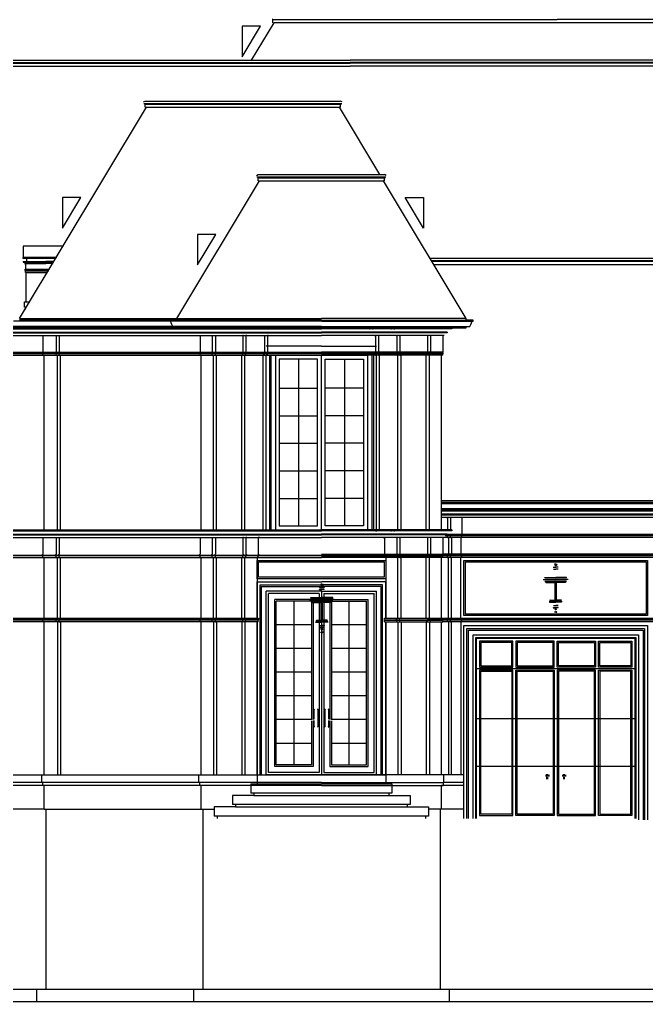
# Model space of a CAD drawing. Header units: metres. Extents: x -563 to 563, y 0 to 641.
# Drawn here: x -226 to 184, y 0 to 641 of the extents above; entities that cross this region are included whole.
import ezdxf

# ---------------------------------------------------------------- set-up
doc = ezdxf.new("R2010")
doc.units = ezdxf.units.M

msp = doc.modelspace()

# ---------------------------------------------------------------- linework, layer by layer
at = {"layer": 'EL-Door'}
for p, q in [((-46.62, 261.5), (-46.62, 154.5)), ((-10.62, 261.5), (-10.62, 154.5)), ((-35.14, 246), (-58.1, 246)), ((0.86, 246), (-22.1, 246)), ((-35.14, 230.5), (-58.1, 230.5)), ((0.86, 230.5), (-22.1, 230.5)), ((-35.14, 215), (-58.1, 215)), ((0.86, 215), (-22.1, 215)), ((-35.14, 199.5), (-58.1, 199.5)), ((0.86, 199.5), (-22.1, 199.5)), ((-35.14, 184), (-58.1, 184)), ((0.86, 184), (-22.1, 184)), ((-35.14, 168.5), (-58.1, 168.5)), ((0.86, 168.5), (-22.1, 168.5))]:
    msp.add_line(p, q, dxfattribs=at)
at = {"layer": 'EL-Door', "color": 8}
for p, q in [((176.65, 217.1), (72.15, 217.1)), ((176.65, 184.47), (72.15, 184.47)), ((176.65, 153.36), (72.15, 153.36)), ((117.91, 147.97), (117.91, 146.85)), ((118.69, 147.11), (118.69, 148.33)), ((119.19, 147.11), (119.19, 148.33)), ((119.93, 147.94), (119.93, 146.87)), ((128.87, 147.94), (128.87, 146.87)), ((129.62, 147.11), (129.62, 148.33)), ((130.12, 147.11), (130.12, 148.33)), ((130.89, 147.97), (130.89, 146.85)), ((118.69, 145.13), (118.69, 146.61)), ((119.19, 145.13), (119.19, 146.61)), ((129.62, 145.13), (129.62, 146.61)), ((130.12, 145.13), (130.12, 146.61))]:
    msp.add_line(p, q, dxfattribs=at)
at = {"layer": 'EL-Door', "color": 1}
for points in [[(-28.6, 268), (-28.6, 148), (-64.64, 148), (-64.64, 268)], [(-28.6, 268), (-64.64, 268)], [(-28.6, 148), (7.36, 148), (7.36, 268)], [(-28.6, 268), (7.36, 268)], [(70.4, 119.5), (70.4, 239.5), (178.4, 239.5), (178.4, 118.5)]]:
    msp.add_lwpolyline(points, dxfattribs=at)
at = {"layer": 'EL-Door'}
for points in [[(-30.1, 266.5), (-63.14, 266.5)], [(-30.1, 266.5), (-30.1, 149.5), (-63.14, 149.5), (-63.14, 266.5)], [(-27.1, 266.5), (-27.1, 149.5), (5.86, 149.5), (5.86, 266.5)], [(-27.1, 266.5), (5.86, 266.5)], [(-34.1, 183.32), (-34.1, 153.5), (-59.14, 153.5), (-59.14, 262.5)], [(-34.1, 262.5), (-59.14, 262.5)], [(-35.1, 261.5), (-58.14, 261.5)], [(-35.1, 183), (-35.1, 154.5), (-58.14, 154.5), (-58.14, 261.5)], [(-35.1, 261.5), (-35.1, 183.58)], [(-34.1, 262.5), (-34.1, 184.08)], [(-23.1, 183.32), (-23.1, 153.5), (1.86, 153.5), (1.86, 262.5)], [(-23.1, 262.5), (-23.1, 184.08)], [(-23.1, 262.5), (1.86, 262.5)], [(-22.1, 183), (-22.1, 154.5), (0.86, 154.5), (0.86, 261.5)], [(-22.1, 261.5), (-22.1, 183.58)], [(-22.1, 261.5), (0.86, 261.5)]]:
    msp.add_lwpolyline(points, dxfattribs=at)
at = {"layer": 'EL-Door', "color": 8, "transparency": 33554687}
for points in [[(72.15, 119.5), (72.15, 237.75), (176.65, 237.75), (176.65, 119.5)], [(72.65, 119.5), (72.65, 237.25), (176.15, 237.25), (176.15, 119.5)]]:
    msp.add_lwpolyline(points, dxfattribs=at)
for points in [[(74.65, 218.33), (96.4, 218.33), (96.4, 235.25), (74.65, 235.25)], [(75.4, 219.08), (95.65, 219.08), (95.65, 234.5), (75.4, 234.5)], [(98.4, 218.33), (123.4, 218.33), (123.4, 235.25), (98.4, 235.25)], [(99.15, 219.08), (122.65, 219.08), (122.65, 234.5), (99.15, 234.5)], [(150.4, 218.33), (125.4, 218.33), (125.4, 235.25), (150.4, 235.25)], [(149.65, 219.08), (126.15, 219.08), (126.15, 234.5), (149.65, 234.5)], [(174.15, 218.33), (152.4, 218.33), (152.4, 235.25), (174.15, 235.25)], [(173.4, 219.08), (153.15, 219.08), (153.15, 234.5), (173.4, 234.5)], [(74.65, 121.5), (96.4, 121.5), (96.4, 216.33), (74.65, 216.33)], [(95.65, 122.25), (75.4, 122.25), (75.4, 215.58), (95.65, 215.58)], [(123.4, 121.5), (98.4, 121.5), (98.4, 216.33), (123.4, 216.33)], [(122.65, 122.25), (99.15, 122.25), (99.15, 215.58), (122.65, 215.58)], [(125.4, 121.5), (150.4, 121.5), (150.4, 216.33), (125.4, 216.33)], [(126.15, 122.25), (149.65, 122.25), (149.65, 215.58), (126.15, 215.58)], [(174.15, 121.5), (152.4, 121.5), (152.4, 216.33), (174.15, 216.33)], [(153.15, 122.25), (173.4, 122.25), (173.4, 215.58), (153.15, 215.58)]]:
    msp.add_lwpolyline(points, close=True, dxfattribs=at)
at = {"layer": 'EL-Door', "color": 8, "ltscale": 0.5}
for points in [[(-33.6, 184.34), (-33.6, 190.5), (-33.1, 191)], [(-33.35, 184.43), (-33.35, 190.5), (-33.1, 190.75)], [(-31.1, 191), (-30.6, 190.5), (-30.6, 179.5), (-31.1, 179)], [(-31.1, 190.75), (-30.85, 190.5), (-30.85, 179.5), (-31.1, 179.25)], [(-26.1, 191), (-26.6, 190.5), (-26.6, 179.5), (-26.1, 179)], [(-26.1, 190.75), (-26.35, 190.5), (-26.35, 179.5), (-26.1, 179.25)], [(-23.6, 184.34), (-23.6, 190.5), (-24.1, 191)], [(-23.85, 184.43), (-23.85, 190.5), (-24.1, 190.75)], [(-33.1, 179), (-33.6, 179.5), (-33.6, 183.46)], [(-33.1, 179.25), (-33.35, 179.5), (-33.35, 183.5)], [(-24.1, 179.25), (-23.85, 179.5), (-23.85, 183.5)], [(-24.1, 179), (-23.6, 179.5), (-23.6, 183.46)]]:
    msp.add_lwpolyline(points, dxfattribs=at)
at = {"layer": 'EL-Roof', "color": 1}
for p, q in [((-60.31, 641.24), (-60.68, 641.24)), ((-60.31, 639.24), (-60.31, 641.24)), ((-60.31, 639.24), (-59.56, 639.24)), ((350.36, 639.24), (-59.56, 639.24)), ((-265.51, 610.75), (-9.93, 610.75)), ((-264.51, 614.75), (-9.93, 614.75)), ((315.4, 614.75), (-9.93, 614.75)), ((314.65, 610.75), (-9.93, 610.75)), ((389.91, 481.15), (44.81, 481.15))]:
    msp.add_line(p, q, dxfattribs=at)
at = {"layer": 'EL-Roof', "color": 8}
for p, q in [((-60.31, 641.24), (125.4, 641.24)), ((351.11, 641.24), (125.4, 641.24)), ((-265.51, 613.25), (-9.93, 613.25)), ((-265.51, 612.75), (-9.93, 612.75)), ((316.28, 613.25), (-9.93, 613.25)), ((315.4, 612.75), (-9.93, 612.75)), ((-144.48, 586.5), (-15.31, 586.5)), ((-143.63, 586), (-16.15, 586)), ((-70.69, 538.5), (13.49, 538.5)), ((-69.85, 538), (12.65, 538)), ((391.54, 483.65), (43.31, 483.65)), ((390.66, 483.15), (43.61, 483.15)), ((-127.6, 444.25), (-229.69, 444.25)), ((-28.6, 445), (-225.68, 445)), ((-28.3, 444.25), (-127.1, 444.25)), ((-28.6, 445), (65.9, 445)), ((-28.3, 444.25), (69.9, 444.25)), ((-123.1, 440.87), (-257.52, 440.87)), ((-125.6, 440.87), (-225.68, 440.87)), ((-28.6, 440.87), (-123.1, 440.87)), ((-28.6, 440.87), (65.9, 440.87)), ((49.9, 326), (500.4, 326)), ((49.9, 325.25), (504.4, 325.25)), ((49.9, 321.87), (500.4, 321.87))]:
    msp.add_line(p, q, dxfattribs=at)
at = {"layer": 'EL-Roof'}
for p, q in [((-144.73, 587.45), (-143.63, 588)), ((-143.63, 586), (-144.01, 586)), ((-143.63, 588), (-16.15, 588)), ((-143.63, 584), (-143.63, 586)), ((-143.63, 584), (-16.9, 584)), ((-143.63, 584), (-142.88, 584)), ((-16.15, 584), (-16.9, 584)), ((-15.05, 587.45), (-16.15, 588)), ((-16.15, 586), (-15.77, 586)), ((-16.15, 584), (-16.15, 586)), ((-70.95, 539.45), (-69.85, 540)), ((-69.85, 540), (12.65, 540)), ((13.75, 539.45), (12.65, 540)), ((-69.85, 538), (-70.23, 538)), ((-69.85, 536), (-69.85, 538)), ((-69.85, 536), (11.9, 536)), ((-69.85, 536), (-69.1, 536)), ((12.65, 536), (11.9, 536)), ((12.65, 538), (13.03, 538)), ((12.65, 536), (12.65, 538)), ((390.66, 485.15), (42.41, 485.15)), ((-225.68, 446), (-123.1, 446))]:
    msp.add_line(p, q, dxfattribs=at)
at = {"layer": 'EL-Roof', "color": 1}
for points in [[(-74.25, 614.75), (-59.56, 639.24)], [(-216.43, 440), (-257.52, 440)]]:
    msp.add_lwpolyline(points, dxfattribs=at)
at = {"layer": 'EL-Roof'}
for points in [[(-225.68, 446), (-142.88, 584)], [(9.5, 540), (-16.9, 584)], [(-123.1, 446), (-69.1, 536)], [(65.9, 446), (11.9, 536)], [(-123.1, 440), (-123.1, 440.87), (-125.6, 440.87), (-126.2, 442.2), (-127.1, 444.25), (-127.6, 444.25), (-127.6, 445), (-123.1, 445), (-123.1, 446)], [(-123.1, 446), (-28.6, 446)], [(65.9, 446), (-28.6, 446)], [(65.9, 440), (65.9, 440.87), (68.4, 440.87), (69, 442.2), (69.9, 444.25), (70.4, 444.25), (70.4, 445), (65.9, 445), (65.9, 446)], [(-123.1, 440), (-225.68, 440)], [(-28.6, 440), (-123.1, 440)], [(-28.6, 440), (65.9, 440)], [(500.4, 327), (49.9, 327)], [(49.9, 321), (500.4, 321)]]:
    msp.add_lwpolyline(points, dxfattribs=at)
at = {"layer": 'EL-Stair'}
for points in [[(-74.64, 142), (17.36, 142), (17.36, 136), (-74.64, 136)], [(-74.64, 142), (-74.64, 136)], [(15.36, 136), (15.36, 134.5), (29.36, 134.5), (29.36, 128.5), (-86.64, 128.5)], [(-72.64, 136), (-72.64, 134.5), (-86.64, 134.5), (-86.64, 128.5)], [(27.36, 128.5), (27.36, 127), (41.36, 127), (41.36, 121), (-98.64, 121)], [(-84.64, 128.5), (-84.64, 127), (-98.64, 127), (-98.64, 121)], [(-96.64, 121), (-96.64, 119.5)], [(39.36, 121), (39.36, 119.5)]]:
    msp.add_lwpolyline(points, dxfattribs=at)
at = {"layer": 'EL-Trim', "color": 8}
for p, q in [((-257.52, 439.25), (-112.85, 439.25)), ((-257.52, 437.13), (-110.72, 437.13)), ((-257.52, 436.63), (-110.66, 436.63)), ((-205.68, 440), (-205.68, 439.25)), ((-205.68, 439.25), (-205.18, 439.25)), ((-203.68, 440), (-203.68, 439.25)), ((-203.68, 439.25), (-203.18, 439.25)), ((-203.68, 437.13), (-203.68, 436.63)), ((-201.68, 437.13), (-201.68, 436.63)), ((-112.85, 439.25), (-28.6, 439.25)), ((-110.73, 437.13), (-28.6, 437.13)), ((-110.73, 436.63), (-28.6, 436.63)), ((55.65, 439.25), (-28.6, 439.25)), ((53.53, 437.13), (-28.6, 437.13)), ((53.53, 436.63), (-28.6, 436.63)), ((-257.52, 435), (-107.85, 435)), ((-201.81, 435), (-201.81, 424)), ((-199.81, 435), (-199.81, 424)), ((-107.85, 435), (-28.6, 435)), ((50.65, 435), (-28.6, 435)), ((-257.52, 424), (-107.85, 424)), ((-257.52, 423.25), (-108.27, 423.25)), ((-210.98, 423.73), (-210.43, 424)), ((-202.35, 423.73), (-201.81, 424)), ((-200.35, 423.73), (-199.81, 424)), ((-108.4, 423.73), (-107.85, 424)), ((-108.29, 423.25), (-28.6, 423.25)), ((-107.85, 424), (-28.6, 424)), ((50.65, 424), (-28.6, 424)), ((51.09, 423.25), (-28.6, 423.25)), ((51.2, 423.73), (50.65, 424)), ((-107.85, 423), (-257.52, 423)), ((-201.81, 422), (-201.81, 423)), ((-201.06, 308), (-201.06, 422)), ((-199.81, 422), (-199.81, 423)), ((-199.06, 308), (-199.06, 422)), ((-28.6, 423), (-108.04, 423)), ((-28.6, 423), (50.84, 423)), ((-205.68, 308), (-205.68, 307.25)), ((-203.68, 308), (-203.68, 307.25)), ((-203.68, 305.13), (-203.68, 304.63)), ((-202.31, 303), (-201.81, 303)), ((-201.81, 303), (-201.81, 292)), ((-201.68, 305.13), (-201.68, 304.63)), ((-200.31, 303), (-199.81, 303)), ((-199.81, 303), (-199.81, 292)), ((56.65, 307.25), (-28.6, 307.25)), ((53.52, 305.13), (-28.6, 305.13)), ((53.49, 304.63), (-28.6, 304.63)), ((-202.35, 291.73), (-201.81, 292)), ((-201.81, 290), (-201.81, 291)), ((-201.05, 250), (-201.05, 290)), ((-200.35, 291.73), (-199.81, 292)), ((-199.81, 290), (-199.81, 291)), ((-199.05, 250), (-199.05, 290)), ((-28.6, 292), (50.65, 292)), ((-28.6, 291.25), (51.09, 291.25)), ((-28.6, 291), (50.84, 291)), ((-108.27, 249.25), (-418.59, 249.25, 0.09)), ((-107.85, 249), (-418.18, 249)), ((-202.35, 249.73), (-201.81, 250)), ((-201.81, 249), (-202, 249)), ((-201.81, 248), (-201.81, 249)), ((-201.05, 248), (-201.05, 148)), ((-200.35, 249.73), (-199.81, 250)), ((-199.81, 249), (-200, 249)), ((-199.8, 248), (-199.8, 249)), ((-199.8, 248), (-199.05, 248)), ((-69.44, 249.25), (-108.27, 249.25)), ((-69.7, 249), (-107.85, 249)), ((12.16, 249.25), (51.07, 249.25)), ((12.42, 249), (50.65, 249)), ((-28.6, 143), (-418.93, 143)), ((-28.6, 143), (51.4, 143)), ((64.4, 143), (50.94, 143))]:
    msp.add_line(p, q, dxfattribs=at)
for points in [[(-199.06, 250), (-199.06, 250)], [(-199.06, 248), (-199.06, 148)]]:
    msp.add_lwpolyline(points, dxfattribs=at)
at = {"layer": 'EL-Window'}
for p, q in [((-43.61, 419.5), (-43.61, 310.5)), ((-13.61, 419.5), (-13.61, 310.5)), ((-56.1, 400.5), (-31.13, 400.5)), ((-1.1, 400.5), (-26.12, 400.5)), ((-56.1, 382.5), (-31.13, 382.5)), ((-1.1, 382.5), (-26.12, 382.5)), ((-56.1, 364.5), (-31.13, 364.5)), ((-1.1, 364.5), (-26.12, 364.5)), ((-56.1, 346.5), (-31.13, 346.5)), ((-1.1, 346.5), (-26.12, 346.5)), ((-56.1, 328.5), (-31.13, 328.5)), ((-1.1, 328.5), (-26.12, 328.5))]:
    msp.add_line(p, q, dxfattribs=at)
at = {"layer": 'EL-Window', "color": 1}
for points in [[(-58.6, 422), (-58.6, 308), (-28.63, 308)], [(-58.6, 422), (1.4, 422)], [(1.4, 422), (1.4, 308), (-28.62, 308), (-28.62, 422)]]:
    msp.add_lwpolyline(points, dxfattribs=at)
at = {"layer": 'EL-Window', "color": 8}
for points in [[(-56.1, 419.5), (-56.1, 310.5), (-31.13, 310.5), (-31.13, 419.5)], [(-1.1, 419.5), (-1.1, 310.5), (-26.12, 310.5), (-26.12, 419.5)]]:
    msp.add_lwpolyline(points, close=True, dxfattribs=at)
at = {"layer": 'FP-Footing'}
for p, q in [((-208.68, 119.5), (-208.68, 8)), ((-106.1, 119.5), (-106.1, 8)), ((48.9, 119.5), (48.9, 8)), ((-563.4, 8, -24.5), (563.4, 8, -2.31)), ((-214.68, 8), (-214.68, 0)), ((-112.1, 8), (-112.1, 0)), ((54.9, 8), (54.9, 0)), ((-563.4, 0, -24.5), (563.4, 0, -2.31))]:
    msp.add_line(p, q, dxfattribs=at)
at = {"layer": 'FP-Hatch'}
for p, q in [((-543.17, 307.25), (-28.6, 307.25)), ((-541.05, 305.13), (-28.6, 305.13)), ((-540.97, 304.63), (-28.6, 304.63)), ((-28.6, 291), (-538.36, 291)), ((-28.6, 291.25), (-538.17, 291.25)), ((122.83, 283.7), (122.9, 283.7)), ((122.9, 283.7), (124.4, 283.7)), ((122.9, 283.51), (124.4, 283.51)), ((122.9, 282.2), (124.4, 282.2)), ((123.09, 282.38), (124.4, 282.38)), ((123.8, 285.4), (123.74, 285.4)), ((123.8, 285.4), (124.4, 285.4)), ((124.4, 285.59), (123.82, 285.59)), ((123.84, 284.65), (124.4, 284.65)), ((123.93, 284.84), (124.4, 284.84)), ((124.4, 285.59), (124.98, 285.59)), ((125, 285.4), (124.4, 285.4)), ((124.87, 284.84), (124.4, 284.84)), ((124.96, 284.65), (124.4, 284.65)), ((125.9, 283.7), (124.4, 283.7)), ((125.9, 283.51), (124.4, 283.51)), ((125.71, 282.38), (124.4, 282.38)), ((125.9, 282.2), (124.4, 282.2)), ((125, 285.4), (125.06, 285.4)), ((125.97, 283.7), (125.9, 283.7)), ((117.28, 276.57), (117.28, 276.95)), ((117.28, 276.95), (124.4, 276.95)), ((117.28, 276.57), (124.4, 276.57)), ((131.53, 276.95), (124.4, 276.95)), ((131.53, 276.57), (124.4, 276.57)), ((131.53, 276.57), (131.53, 276.95)), ((-29.88, 270.51), (-29.82, 270.51)), ((-29.82, 270.51), (-28.32, 270.51)), ((-29.82, 270.32), (-28.32, 270.32)), ((-28.92, 272.21), (-28.97, 272.21)), ((-28.92, 272.21), (-28.32, 272.21)), ((-28.32, 272.4), (-28.9, 272.4)), ((-28.88, 271.46), (-28.32, 271.46)), ((-28.79, 271.65), (-28.32, 271.65)), ((-28.32, 272.4), (-27.74, 272.4)), ((-27.72, 272.21), (-28.32, 272.21)), ((-27.85, 271.65), (-28.32, 271.65)), ((-27.76, 271.46), (-28.32, 271.46)), ((-26.82, 270.51), (-28.32, 270.51)), ((-26.82, 270.32), (-28.32, 270.32)), ((-27.72, 272.21), (-27.66, 272.21)), ((-26.75, 270.51), (-26.82, 270.51)), ((116.27, 275.62), (116.34, 275.62)), ((116.34, 275.45), (116.34, 275.62)), ((116.34, 275.62), (124.4, 275.62)), ((116.34, 275.45), (117.09, 275.45)), ((117.09, 275.45), (124.4, 275.45)), ((117.28, 275.26), (124.4, 275.26)), ((117.28, 274.32), (117.43, 274.32)), ((117.43, 274.32), (124.4, 274.32)), ((117.76, 274.13), (117.61, 274.13)), ((117.76, 274.13), (124.4, 274.13)), ((117.85, 273.76), (117.77, 273.76)), ((117.85, 273.76), (124.21, 273.76)), ((118.04, 273.68), (123.95, 273.68)), ((123.95, 262.03), (123.95, 273.76)), ((124.03, 262.03), (124.03, 273.76)), ((132.46, 275.62), (124.4, 275.62)), ((131.71, 275.45), (124.4, 275.45)), ((131.53, 275.26), (124.4, 275.26)), ((131.38, 274.32), (124.4, 274.32)), ((131.04, 274.13), (124.4, 274.13)), ((130.96, 273.76), (124.59, 273.76)), ((124.78, 262.03), (124.78, 273.76)), ((124.85, 262.03), (124.85, 273.76)), ((130.77, 273.68), (124.85, 273.68)), ((130.96, 273.76), (131.03, 273.76)), ((131.04, 274.13), (131.19, 274.13)), ((131.53, 274.32), (131.38, 274.32)), ((132.46, 275.45), (131.71, 275.45)), ((132.46, 275.45), (132.46, 275.62)), ((132.53, 275.62), (132.46, 275.62)), ((-35.44, 263.39), (-35.44, 263.76)), ((-35.44, 263.76), (-28.32, 263.76)), ((-35.44, 263.39), (-28.32, 263.39)), ((-29.82, 269.01), (-28.32, 269.01)), ((-29.63, 269.2), (-28.32, 269.2)), ((-27.01, 269.2), (-28.32, 269.2)), ((-26.82, 269.01), (-28.32, 269.01)), ((-21.19, 263.76), (-28.32, 263.76)), ((-21.19, 263.39), (-28.32, 263.39)), ((-21.19, 263.39), (-21.19, 263.76)), ((-36.45, 262.44), (-36.38, 262.44)), ((-36.38, 262.26), (-36.38, 262.44)), ((-36.38, 262.44), (-28.32, 262.44)), ((-36.38, 262.26), (-35.63, 262.26)), ((-35.63, 262.26), (-28.32, 262.26)), ((-35.44, 262.07), (-28.32, 262.07)), ((-35.44, 261.14), (-35.29, 261.14)), ((-35.29, 261.14), (-28.32, 261.14)), ((-34.95, 260.95), (-35.11, 260.95)), ((-34.95, 260.95), (-28.32, 260.95)), ((-34.87, 260.57), (-34.95, 260.57)), ((-34.87, 260.57), (-28.51, 260.57)), ((-34.68, 260.5), (-28.77, 260.5)), ((-28.77, 248.85), (-28.77, 260.57)), ((-28.69, 248.85), (-28.69, 260.57)), ((-20.26, 262.44), (-28.32, 262.44)), ((-21.01, 262.26), (-28.32, 262.26)), ((-21.19, 262.07), (-28.32, 262.07)), ((-21.34, 261.14), (-28.32, 261.14)), ((-21.68, 260.95), (-28.32, 260.95)), ((-21.76, 260.57), (-28.13, 260.57)), ((-27.94, 248.85), (-27.94, 260.57)), ((-27.87, 248.85), (-27.87, 260.57)), ((-21.95, 260.5), (-27.87, 260.5)), ((-21.76, 260.57), (-21.69, 260.57)), ((-21.68, 260.95), (-21.53, 260.95)), ((-21.19, 261.14), (-21.34, 261.14)), ((-20.26, 262.26), (-21.01, 262.26)), ((-20.26, 262.26), (-20.26, 262.44)), ((-20.19, 262.44), (-20.26, 262.44)), ((120.19, 260.94), (120.26, 260.94)), ((120.26, 260.86), (120.26, 260.94)), ((120.26, 260.94), (124.4, 260.94)), ((120.26, 260.86), (120.45, 260.86)), ((120.45, 260.86), (124.4, 260.86)), ((120.54, 260.76), (121.28, 260.76)), ((120.7, 262.03), (120.63, 262)), ((120.65, 261.47), (120.65, 261.66)), ((120.65, 261.66), (124.4, 261.66)), ((120.65, 261.47), (124.4, 261.47)), ((120.7, 262.03), (124.4, 262.03)), ((120.87, 262.11), (123.95, 262.11)), ((121.28, 260.76), (124.4, 260.76)), ((122.83, 257.15), (122.9, 257.15)), ((122.9, 258.65), (124.4, 258.65)), ((122.9, 257.34), (124.4, 257.34)), ((122.9, 257.15), (124.4, 257.15)), ((123.09, 258.46), (124.4, 258.46)), ((128.1, 262.03), (124.4, 262.03)), ((128.15, 261.66), (124.4, 261.66)), ((128.15, 261.47), (124.4, 261.47)), ((128.54, 260.94), (124.4, 260.94)), ((128.36, 260.86), (124.4, 260.86)), ((127.52, 260.76), (124.4, 260.76)), ((125.9, 258.65), (124.4, 258.65)), ((125.71, 258.46), (124.4, 258.46)), ((125.9, 257.34), (124.4, 257.34)), ((125.9, 257.15), (124.4, 257.15)), ((127.93, 262.11), (124.85, 262.11)), ((125.97, 257.15), (125.9, 257.15)), ((128.26, 260.76), (127.52, 260.76)), ((128.1, 262.03), (128.17, 262)), ((128.15, 261.47), (128.15, 261.66)), ((128.54, 260.86), (128.36, 260.86)), ((128.54, 260.86), (128.54, 260.94)), ((128.61, 260.94), (128.54, 260.94)), ((123.8, 254.33), (123.74, 254.33)), ((123.8, 254.33), (124.4, 254.33)), ((124.4, 254.14), (123.82, 254.14)), ((123.84, 256.2), (124.4, 256.2)), ((123.93, 256.01), (124.4, 256.01)), ((124.96, 256.2), (124.4, 256.2)), ((124.87, 256.01), (124.4, 256.01)), ((125, 254.33), (124.4, 254.33)), ((124.4, 254.14), (124.98, 254.14)), ((125, 254.33), (125.06, 254.33)), ((-32.53, 247.76), (-32.46, 247.76)), ((-32.46, 247.67), (-32.46, 247.76)), ((-32.46, 247.76), (-28.32, 247.76)), ((-32.46, 247.67), (-32.27, 247.67)), ((-32.27, 247.67), (-28.32, 247.67)), ((-32.18, 247.58), (-31.43, 247.58)), ((-32.02, 248.85), (-32.09, 248.82)), ((-32.07, 248.29), (-32.07, 248.48)), ((-32.07, 248.48), (-28.32, 248.48)), ((-32.07, 248.29), (-28.32, 248.29)), ((-32.02, 248.85), (-28.32, 248.85)), ((-31.85, 248.93), (-28.77, 248.93)), ((-31.43, 247.58), (-28.32, 247.58)), ((-29.88, 243.97), (-29.82, 243.97)), ((-29.82, 245.47), (-28.32, 245.47)), ((-29.82, 244.16), (-28.32, 244.16)), ((-29.82, 243.97), (-28.32, 243.97)), ((-29.63, 245.28), (-28.32, 245.28)), ((-24.62, 248.85), (-28.32, 248.85)), ((-24.57, 248.48), (-28.32, 248.48)), ((-24.57, 248.29), (-28.32, 248.29)), ((-24.18, 247.76), (-28.32, 247.76)), ((-24.36, 247.67), (-28.32, 247.67)), ((-25.2, 247.58), (-28.32, 247.58)), ((-26.82, 245.47), (-28.32, 245.47)), ((-27.01, 245.28), (-28.32, 245.28)), ((-26.82, 244.16), (-28.32, 244.16)), ((-26.82, 243.97), (-28.32, 243.97)), ((-24.79, 248.93), (-27.87, 248.93)), ((-26.75, 243.97), (-26.82, 243.97)), ((-24.46, 247.58), (-25.2, 247.58)), ((-24.62, 248.85), (-24.55, 248.82)), ((-24.57, 248.29), (-24.57, 248.48)), ((-24.18, 247.67), (-24.36, 247.67)), ((-24.18, 247.67), (-24.18, 247.76)), ((-24.11, 247.76), (-24.18, 247.76)), ((-28.92, 241.14), (-28.97, 241.14)), ((-28.92, 241.14), (-28.32, 241.14)), ((-28.32, 240.95), (-28.9, 240.95)), ((-28.88, 243.02), (-28.32, 243.02)), ((-28.79, 242.83), (-28.32, 242.83)), ((-27.76, 243.02), (-28.32, 243.02)), ((-27.85, 242.83), (-28.32, 242.83)), ((-27.72, 241.14), (-28.32, 241.14)), ((-28.32, 240.95), (-27.74, 240.95)), ((-27.72, 241.14), (-27.66, 241.14))]:
    msp.add_line(p, q, dxfattribs=at)
for points in [[(122.9, 283.7), (122.9, 283.51)], [(122.9, 282.2), (122.9, 282.38), (123.09, 282.38)], [(123.82, 285.59), (123.74, 285.59), (123.65, 285.49), (123.65, 285.49), (123.74, 285.4)], [(123.93, 284.84), (123.84, 284.74), (123.84, 284.65)], [(124.87, 284.84), (124.96, 284.74), (124.96, 284.65)], [(124.98, 285.59), (125.06, 285.59), (125.15, 285.49), (125.15, 285.49), (125.06, 285.4)], [(125.9, 282.2), (125.9, 282.38), (125.71, 282.38)], [(125.9, 283.7), (125.9, 283.51)], [(-29.82, 270.51), (-29.82, 270.32)], [(-28.9, 272.4), (-28.97, 272.4), (-29.07, 272.31), (-29.07, 272.31), (-28.97, 272.21)], [(-28.79, 271.65), (-28.88, 271.56), (-28.88, 271.46)], [(-27.85, 271.65), (-27.76, 271.56), (-27.76, 271.46)], [(-27.74, 272.4), (-27.66, 272.4), (-27.57, 272.31), (-27.57, 272.31), (-27.66, 272.21)], [(-26.82, 270.51), (-26.82, 270.32)], [(124.59, 272.26), (124.59, 274.13), (124.21, 274.13), (124.21, 272.26)], [(-29.82, 269.01), (-29.82, 269.2), (-29.63, 269.2)], [(-26.82, 269.01), (-26.82, 269.2), (-27.01, 269.2)], [(-28.13, 259.07), (-28.13, 260.95), (-28.51, 260.95), (-28.51, 259.07)], [(122.9, 258.65), (122.9, 258.46), (123.09, 258.46)], [(122.9, 257.15), (122.9, 257.34)], [(125.9, 258.65), (125.9, 258.46), (125.71, 258.46)], [(125.9, 257.15), (125.9, 257.34)], [(123.82, 254.14), (123.74, 254.14), (123.65, 254.23), (123.65, 254.23), (123.74, 254.33)], [(123.93, 256.01), (123.84, 256.11), (123.84, 256.2)], [(124.87, 256.01), (124.96, 256.11), (124.96, 256.2)], [(124.98, 254.14), (125.06, 254.14), (125.15, 254.23), (125.15, 254.23), (125.06, 254.33)], [(-29.82, 245.47), (-29.82, 245.28), (-29.63, 245.28)], [(-29.82, 243.97), (-29.82, 244.16)], [(-26.82, 245.47), (-26.82, 245.28), (-27.01, 245.28)], [(-26.82, 243.97), (-26.82, 244.16)], [(-28.9, 240.95), (-28.97, 240.95), (-29.07, 241.05), (-29.07, 241.05), (-28.97, 241.14)], [(-28.79, 242.83), (-28.88, 242.92), (-28.88, 243.02)], [(-27.85, 242.83), (-27.76, 242.92), (-27.76, 243.02)], [(-27.74, 240.95), (-27.66, 240.95), (-27.57, 241.05), (-27.57, 241.05), (-27.66, 241.14)]]:
    msp.add_lwpolyline(points, dxfattribs=at)
at = {"layer": 'FP-Note', "elevation": 0.16}
for points in [[(-68.42, 636.98), (-80.42, 636.98), (-80.42, 616.98), (-68.42, 636.98)], [(-185.8, 524.99), (-197.8, 524.99), (-197.8, 504.99), (-185.8, 524.99)], [(26.01, 524.99), (38.01, 524.99), (38.01, 504.99), (26.01, 524.99)], [(-97.61, 500.99), (-109.61, 500.99), (-109.61, 480.99), (-97.61, 500.99)]]:
    msp.add_lwpolyline(points, dxfattribs=at)
at = {"layer": 'FP-Proposed Wall', "color": 1}
for p, q in [((-223.36, 483.31), (-223.36, 482.81)), ((-223.36, 483.31), (-220.92, 483.31)), ((-222.42, 482), (-221.92, 482)), ((-221.92, 482), (-221.92, 478)), ((-222.47, 477.73), (-221.92, 478)), ((-221.92, 477), (-222.11, 477)), ((-221.92, 476), (-221.92, 477)), ((-221.92, 476), (-221.54, 476)), ((-222.08, 453.5), (-222.08, 452)), ((-257.52, 422), (-28.6, 422)), ((-107.85, 422), (-28.6, 422)), ((50.65, 422), (-28.6, 422)), ((485.15, 316), (49.9, 316)), ((-424.18, 308), (-216.43, 308)), ((-434.68, 303), (-28.6, 303)), ((50.65, 303), (-28.6, 303)), ((484.4, 303), (50.65, 303)), ((-417.43, 290), (-28.6, 290)), ((50.65, 290), (-28.6, 290)), ((484.4, 290), (50.65, 290)), ((-70.64, 148), (13.36, 148)), ((-28.6, 141), (-210.72, 141)), ((-28.6, 141), (50.94, 141)), ((64.4, 141), (49.9, 141)), ((-72.64, 134.5), (15.36, 134.5)), ((-209.68, 125.5), (-98.64, 125.5)), ((-84.64, 127), (27.36, 127)), ((49.9, 125.5), (41.36, 125.5)), ((64.4, 125.5), (48.9, 125.5))]:
    msp.add_line(p, q, dxfattribs=at)
at = {"layer": 'FP-Proposed Wall', "color": 8}
for p, q in [((-223.36, 482.81), (-208.54, 482.81)), ((-203.33, 482.81), (-208.54, 482.81)), ((-206.72, 477.25), (-222.36, 477.25)), ((-206.26, 478), (-221.92, 478)), ((-206.87, 477), (-221.92, 477)), ((-101.73, 440), (-101.73, 439.25)), ((-101.73, 439.25), (-101.23, 439.25)), ((-99.72, 437.13), (-99.72, 436.63)), ((-78.02, 437.13), (-78.02, 436.63)), ((-76.01, 439.25), (-76.51, 439.25)), ((-76.01, 440), (-76.01, 439.25)), ((-63.97, 437.13), (-63.97, 436.63)), ((-61.97, 439.25), (-62.47, 439.25)), ((-61.97, 440), (-61.97, 439.25)), ((4.77, 440), (4.77, 439.25)), ((4.77, 439.25), (5.27, 439.25)), ((6.78, 437.13), (6.78, 436.63)), ((18.73, 440), (18.73, 439.25)), ((18.73, 439.25), (19.23, 439.25)), ((20.73, 437.13), (20.73, 436.63)), ((42.53, 437.13), (42.53, 436.63)), ((44.53, 439.25), (44.03, 439.25)), ((44.53, 440), (44.53, 439.25)), ((-98.35, 435), (-97.85, 435)), ((-97.85, 435), (-97.85, 424)), ((-79.89, 435), (-79.89, 424)), ((-79.39, 435), (-79.89, 435)), ((-65.85, 435), (-65.85, 424)), ((8.65, 435), (8.65, 424)), ((22.11, 435), (22.61, 435)), ((22.61, 435), (22.61, 424)), ((40.65, 435), (40.65, 424)), ((41.15, 435), (40.65, 435)), ((-98.4, 423.73), (-97.85, 424)), ((-79.34, 423.73), (-79.89, 424)), ((-65.3, 423.73), (-65.85, 424)), ((8.1, 423.73), (8.65, 424)), ((22.06, 423.73), (22.61, 424)), ((41.2, 423.73), (40.65, 424)), ((-97.85, 423), (-98.04, 423)), ((-97.85, 422), (-97.85, 423)), ((-97.85, 422), (-97.1, 422)), ((-97.1, 308), (-97.1, 422)), ((-79.89, 422), (-80.64, 422)), ((-80.64, 308), (-80.64, 422)), ((-79.89, 423), (-79.7, 423)), ((-79.89, 422), (-79.89, 423)), ((-65.85, 422), (-66.6, 422)), ((-66.6, 308), (-66.6, 422)), ((-65.85, 423), (-65.66, 423)), ((-65.85, 422), (-65.85, 423)), ((8.65, 423), (8.46, 423)), ((8.65, 422), (8.65, 423)), ((8.65, 422), (9.4, 422)), ((9.4, 308), (9.4, 422)), ((22.61, 423), (22.42, 423)), ((22.61, 422), (22.61, 423)), ((22.61, 422), (23.36, 422)), ((23.36, 308), (23.36, 422)), ((40.65, 422), (39.9, 422)), ((39.9, 308), (39.9, 422)), ((40.65, 423), (40.84, 423)), ((40.65, 422), (40.65, 423)), ((51.77, 321), (51.77, 320.25)), ((67.03, 321), (67.03, 320.25)), ((181.77, 321), (181.77, 320.25)), ((490.15, 320.25), (49.9, 320.25)), ((488.02, 318.13), (49.9, 318.13)), ((488.02, 317.63), (49.9, 317.63)), ((53.77, 318.13), (53.77, 317.63)), ((55.15, 316), (55.65, 316)), ((55.65, 316), (55.65, 308)), ((63.15, 316), (63.15, 305)), ((63.65, 316), (63.15, 316)), ((65.02, 318.13), (65.02, 317.63)), ((-101.73, 308), (-101.73, 307.25)), ((-76.01, 308), (-76.01, 307.25)), ((18.73, 308), (18.73, 307.25)), ((44.53, 308), (44.53, 307.25)), ((-101.73, 307.25), (-101.23, 307.25)), ((-99.72, 305.13), (-99.72, 304.63)), ((-98.35, 303), (-97.85, 303)), ((-97.85, 303), (-97.85, 292)), ((-79.89, 303), (-79.89, 292)), ((-79.39, 303), (-79.89, 303)), ((-78.02, 305.13), (-78.02, 304.63)), ((-76.01, 307.25), (-76.51, 307.25)), ((18.73, 307.25), (19.23, 307.25)), ((20.73, 305.13), (20.73, 304.63)), ((22.11, 303), (22.61, 303)), ((22.61, 303), (22.61, 292)), ((40.65, 303), (40.65, 292)), ((41.15, 303), (40.65, 303)), ((42.52, 305.13), (42.52, 304.63)), ((44.53, 307.25), (44.03, 307.25)), ((485.15, 304), (52.11, 304)), ((485.59, 304.25), (52.38, 304.25)), ((485.15, 305), (53.53, 305)), ((55.1, 304.73), (55.65, 305)), ((55.65, 303), (55.65, 304)), ((55.65, 303), (56.4, 303)), ((56.4, 303), (56.4, 292)), ((63.15, 303), (62.4, 303)), ((62.4, 303), (62.4, 292)), ((63.7, 304.73), (63.15, 305)), ((63.15, 303), (63.15, 304)), ((-98.4, 291.73), (-97.85, 292)), ((-97.85, 291), (-98.04, 291)), ((-97.85, 290), (-97.85, 291)), ((-97.85, 290), (-97.1, 290)), ((-97.1, 250), (-97.1, 290)), ((-79.89, 290), (-80.64, 290)), ((-80.64, 250), (-80.64, 290)), ((-79.34, 291.73), (-79.89, 292)), ((-79.89, 291), (-79.7, 291)), ((-79.89, 290), (-79.89, 291)), ((22.06, 291.73), (22.61, 292)), ((22.61, 291), (22.42, 291)), ((22.61, 290), (22.61, 291)), ((22.61, 290), (23.36, 290)), ((23.36, 250), (23.36, 290)), ((40.65, 290), (39.9, 290)), ((39.9, 250), (39.9, 290)), ((41.2, 291.73), (40.65, 292)), ((40.65, 291), (40.84, 291)), ((40.65, 290), (40.65, 291)), ((485.15, 292), (50.65, 292)), ((485.34, 291), (50.65, 291)), ((485.59, 291.25), (51.09, 291.25)), ((55.1, 291.73), (55.65, 292)), ((55.65, 290), (55.65, 291)), ((55.65, 290), (56.4, 290)), ((56.4, 250), (56.4, 290)), ((63.15, 290), (62.4, 290)), ((62.4, 250), (62.4, 290)), ((63.7, 291.73), (63.15, 292)), ((63.15, 290), (63.15, 291)), ((-98.4, 249.73), (-97.85, 250)), ((-97.85, 249), (-98.04, 249)), ((-97.85, 248), (-97.85, 249)), ((-97.85, 248), (-97.1, 248)), ((-79.89, 248), (-80.64, 248)), ((-79.34, 249.73), (-79.89, 250)), ((-79.89, 249), (-79.7, 249)), ((-79.89, 248), (-79.89, 249)), ((22.06, 249.73), (22.61, 250)), ((22.61, 249), (22.42, 249)), ((22.61, 248), (22.61, 249)), ((22.61, 248), (23.36, 248)), ((40.65, 248), (39.9, 248)), ((485.59, 249.25), (40.47, 249.25)), ((41.2, 249.73), (40.65, 250)), ((40.65, 249), (40.84, 249)), ((40.65, 248), (40.65, 249)), ((485.34, 249), (50.65, 249)), ((55.1, 249.73), (55.65, 250)), ((55.65, 248), (55.65, 249)), ((55.65, 248), (56.4, 248)), ((56.4, 148), (56.4, 248)), ((63.15, 248), (62.4, 248)), ((63.7, 249.73), (63.15, 250)), ((63.15, 248), (63.15, 249))]:
    msp.add_line(p, q, dxfattribs=at)
at = {"layer": 'FP-Proposed Wall'}
for p, q in [((-216.43, 440), (-216.43, 439.25)), ((-216.43, 439.25), (-215.43, 439.25)), ((-213.31, 437.13), (-213.31, 436.63)), ((-113.85, 440), (-113.85, 439.25)), ((-113.85, 439.25), (-112.85, 439.25)), ((-110.72, 437.13), (-110.72, 436.63)), ((53.53, 437.13), (53.53, 436.63)), ((56.65, 439.25), (55.65, 439.25)), ((56.65, 440), (56.65, 439.25)), ((-211.43, 435), (-210.43, 435)), ((-210.43, 435), (-210.43, 424)), ((-108.85, 435), (-107.85, 435)), ((-107.85, 435), (-107.85, 424)), ((50.65, 435), (50.65, 424)), ((51.65, 435), (50.65, 435)), ((-210.98, 423.73), (-210.43, 424)), ((-108.4, 423.73), (-107.85, 424)), ((51.2, 423.73), (50.65, 424)), ((-210.43, 422), (-210.43, 423)), ((-209.68, 308), (-209.68, 422)), ((-107.85, 422), (-107.85, 423)), ((-107.1, 308), (-107.1, 422)), ((49.9, 308), (49.9, 422)), ((50.65, 422), (50.65, 423)), ((-216.43, 308), (-28.6, 308)), ((-216.43, 308), (-216.43, 307.25)), ((-113.85, 308), (-113.85, 307.25)), ((-63.89, 308), (-63.89, 307.25)), ((56.65, 308), (-28.6, 308)), ((6.61, 308), (6.61, 307.25)), ((56.65, 308), (56.65, 307.25)), ((-213.31, 305.13), (-213.31, 304.63)), ((-211.43, 303), (-210.43, 303)), ((-210.43, 303), (-210.43, 292)), ((-110.72, 305.13), (-110.72, 304.63)), ((-108.85, 303), (-107.85, 303)), ((-107.85, 303), (-107.85, 292)), ((-69.89, 303), (-69.89, 292)), ((-68.89, 303), (-69.89, 303)), ((-67.02, 305.13), (-67.02, 304.63)), ((-63.89, 307.25), (-64.89, 307.25)), ((6.61, 307.25), (7.61, 307.25)), ((9.73, 305.13), (9.73, 304.63)), ((11.61, 303), (12.61, 303)), ((12.61, 303), (12.61, 292)), ((50.65, 303), (50.65, 292)), ((51.65, 303), (50.65, 303)), ((53.52, 305.13), (53.52, 304.63)), ((-210.98, 291.73), (-210.43, 292)), ((-210.43, 290), (-210.43, 291)), ((-209.68, 250), (-209.68, 290)), ((-108.4, 291.73), (-107.85, 292)), ((-107.85, 290), (-107.85, 291)), ((-107.1, 250), (-107.1, 290)), ((-69.89, 290), (-70.64, 290)), ((-69.34, 291.73), (-69.89, 292)), ((-69.89, 291), (-69.7, 291)), ((-69.89, 290), (-69.89, 291)), ((12.06, 291.73), (12.61, 292)), ((12.61, 291), (12.42, 291)), ((12.61, 290), (12.61, 291)), ((49.9, 250), (49.9, 290)), ((51.2, 291.73), (50.65, 292)), ((50.65, 290), (50.65, 291)), ((-210.98, 249.73), (-210.43, 250)), ((-210.43, 249), (-210.62, 249)), ((-210.43, 248), (-210.43, 249)), ((-209.68, 148), (-209.68, 248)), ((-108.4, 249.73), (-107.85, 250)), ((-107.85, 249), (-108.04, 249)), ((-107.85, 248), (-107.85, 249)), ((-107.1, 148), (-107.1, 248)), ((-70.64, 250), (-69.89, 250)), ((-69.89, 248), (-70.64, 248)), ((-69.34, 249.73), (-69.89, 250)), ((-69.89, 249), (-69.7, 249)), ((-69.89, 248), (-69.89, 249)), ((12.06, 249.73), (12.61, 250)), ((12.61, 249), (12.42, 249)), ((13.36, 250), (12.61, 250)), ((12.61, 248), (12.61, 249)), ((12.61, 248), (13.36, 248)), ((49.9, 148), (49.9, 248)), ((51.2, 249.73), (50.65, 250)), ((50.65, 249), (50.84, 249)), ((50.65, 248), (50.65, 249)), ((64.4, 148), (51.4, 148)), ((-210.72, 143), (-210.72, 141)), ((-108.14, 143), (-108.14, 141)), ((50.94, 143), (50.94, 141)), ((-209.68, 125.5), (-209.68, 141)), ((-107.1, 125.5), (-107.1, 141)), ((49.9, 125.5), (49.9, 141))]:
    msp.add_line(p, q, dxfattribs=at)
at = {"layer": 'FP-Proposed Wall', "color": 1, "elevation": -0.73}
for points in [[(-196.95, 493.31), (-223.36, 493.3)], [(-223.36, 493.3), (-223.36, 485.87)]]:
    msp.add_lwpolyline(points, dxfattribs=at)
at = {"layer": 'FP-Proposed Wall', "color": 1}
for points in [[(-223.36, 485.15), (-223.36, 485.87)], [(-201.91, 485.15), (-223.36, 485.15)], [(-220.92, 483.31), (-220.92, 485.15)], [(-221.54, 476), (-221.54, 457)], [(-222.08, 453.5), (-222.54, 453.5), (-222.54, 457), (-219.04, 457)], [(-418.47, 143), (-418.93, 143), (-418.93, 148), (-211.18, 148)]]:
    msp.add_lwpolyline(points, dxfattribs=at)
at = {"layer": 'FP-Proposed Wall', "color": 8}
for points in [[(-62.6, 422), (-62.6, 308)], [(-61.6, 422), (-61.6, 308)], [(4.4, 422), (4.4, 308)], [(5.4, 422), (5.4, 308)], [(-68.64, 148), (-68.64, 271.97), (-28.29, 271.97)], [(-67.64, 148), (-67.64, 270.97), (-28.29, 270.97)], [(11.36, 148), (11.36, 271.97), (-28.29, 271.97)], [(10.36, 148), (10.36, 270.97), (-28.29, 270.97)], [(-97.1, 248), (-97.1, 148)], [(-80.64, 248), (-80.64, 148)], [(23.36, 248), (23.36, 148)], [(39.9, 248), (39.9, 148)], [(62.4, 248), (62.4, 148)], [(66.4, 119.5), (66.4, 243.5), (182.4, 243.5), (182.4, 118.5)], [(67.4, 119.5), (67.4, 242.5), (181.4, 242.5), (181.4, 118.5)]]:
    msp.add_lwpolyline(points, dxfattribs=at)
at = {"layer": 'FP-Proposed Wall'}
for points in [[(-70.64, 290), (-70.64, 250)], [(13.36, 290), (13.36, 250)], [(-70.64, 250), (-70.64, 273.97), (-28.29, 273.97)], [(13.36, 250), (13.36, 273.97), (-28.29, 273.97)], [(-70.64, 248), (-70.64, 142)], [(13.36, 248), (13.36, 142)], [(-210.72, 143), (-211.18, 143), (-211.18, 148), (-108.6, 148)], [(-108.14, 143), (-108.6, 143), (-108.6, 148), (-28.25, 148)], [(50.94, 143), (51.4, 143), (51.4, 148), (-28.25, 148)], [(-208.68, 125.5), (-208.68, 119.5)], [(-106.1, 125.5), (-106.1, 119.5)], [(48.9, 125.5), (48.9, 119.5)]]:
    msp.add_lwpolyline(points, dxfattribs=at)
at = {"layer": 'FP-Proposed Wall', "color": 8}
for points in [[(13.36, 275.97), (-70.64, 275.97), (-70.64, 288), (13.36, 288)], [(12.36, 276.97), (-69.64, 276.97), (-69.64, 287), (12.36, 287)], [(184.4, 252), (64.4, 252), (64.4, 288), (184.4, 288)], [(183.4, 253), (65.4, 253), (65.4, 287), (183.4, 287)]]:
    msp.add_lwpolyline(points, close=True, dxfattribs=at)
at = {"layer": 'FP-Roof', "color": 83}
for p, q in [((-221.92, 482), (-208.54, 482)), ((-220.92, 483.31), (-208.54, 483.31)), ((-203.03, 483.31), (-208.54, 483.31)), ((-203.83, 482), (-208.54, 482)), ((-221.54, 476), (-207.48, 476)), ((-221.17, 453.5), (-222.08, 453.5))]:
    msp.add_line(p, q, dxfattribs=at)
msp.add_lwpolyline([(-201.47, 485.87), (-223.36, 485.87)], dxfattribs=at)
at = {"layer": 'FP-Stair'}
for p, q in [((-103.73, 440), (-103.73, 439.25)), ((-103.73, 439.25), (-103.23, 439.25)), ((-101.72, 437.13), (-101.72, 436.63)), ((-76.02, 437.13), (-76.02, 436.63)), ((-74.01, 439.25), (-74.51, 439.25)), ((-74.01, 440), (-74.01, 439.25)), ((-61.97, 437.13), (-61.97, 436.63)), ((-59.97, 439.25), (-60.47, 439.25)), ((-59.97, 440), (-59.97, 439.25)), ((2.77, 440), (2.77, 439.25)), ((2.77, 439.25), (3.27, 439.25)), ((4.78, 437.13), (4.78, 436.63)), ((16.73, 440), (16.73, 439.25)), ((16.73, 439.25), (17.23, 439.25)), ((18.73, 437.13), (18.73, 436.63)), ((44.53, 437.13), (44.53, 436.63)), ((46.53, 439.25), (46.03, 439.25)), ((46.53, 440), (46.53, 439.25)), ((-100.35, 435), (-99.85, 435)), ((-99.85, 435), (-99.85, 424)), ((-77.89, 435), (-77.89, 424)), ((-77.39, 435), (-77.89, 435)), ((-63.85, 435), (-63.85, 424)), ((-63.35, 435), (-63.85, 435)), ((6.15, 435), (6.65, 435)), ((6.65, 435), (6.65, 424)), ((20.11, 435), (20.61, 435)), ((20.61, 435), (20.61, 424)), ((42.65, 435), (42.65, 424)), ((43.15, 435), (42.65, 435)), ((-100.4, 423.73), (-99.85, 424)), ((-77.34, 423.73), (-77.89, 424)), ((-28.63, 428), (-64.6, 428)), ((-63.3, 423.73), (-63.85, 424)), ((-28.63, 428), (7.4, 428)), ((6.1, 423.73), (6.65, 424)), ((20.06, 423.73), (20.61, 424)), ((43.2, 423.73), (42.65, 424)), ((-99.85, 423), (-100.04, 423)), ((-99.85, 422), (-99.85, 423)), ((-99.85, 422), (-99.1, 422)), ((-99.1, 308), (-99.1, 422)), ((-77.89, 422), (-78.64, 422)), ((-78.64, 308), (-78.64, 422)), ((-77.89, 423), (-77.7, 423)), ((-77.89, 422), (-77.89, 423)), ((-63.85, 422), (-64.6, 422)), ((-64.6, 308), (-64.6, 422)), ((-63.85, 423), (-63.66, 423)), ((-63.85, 422), (-63.85, 423)), ((6.65, 423), (6.46, 423)), ((6.65, 422), (6.65, 423)), ((6.65, 422), (7.4, 422)), ((7.4, 308), (7.4, 422)), ((20.61, 423), (20.42, 423)), ((20.61, 422), (20.61, 423)), ((20.61, 422), (21.36, 422)), ((21.36, 308), (21.36, 422)), ((42.65, 422), (41.9, 422)), ((41.9, 308), (41.9, 422)), ((42.65, 423), (42.84, 423)), ((42.65, 422), (42.65, 423)), ((49.9, 320.25), (50.27, 320.25)), ((51.77, 318.13), (51.77, 317.63)), ((53.15, 316), (53.65, 316)), ((53.65, 316), (53.65, 308)), ((-103.73, 308), (-103.73, 307.25)), ((-74.01, 308), (-74.01, 307.25)), ((16.73, 308), (16.73, 307.25)), ((46.53, 308), (46.53, 307.25)), ((-103.73, 307.25), (-103.23, 307.25)), ((-101.72, 305.13), (-101.72, 304.63)), ((-100.35, 303), (-99.85, 303)), ((-99.85, 303), (-99.85, 292)), ((-77.89, 303), (-77.89, 292)), ((-77.39, 303), (-77.89, 303)), ((-76.02, 305.13), (-76.02, 304.63)), ((-74.01, 307.25), (-74.51, 307.25)), ((16.73, 307.25), (17.23, 307.25)), ((18.73, 305.13), (18.73, 304.63)), ((20.11, 303), (20.61, 303)), ((20.61, 303), (20.61, 292)), ((42.65, 303), (42.65, 292)), ((43.15, 303), (42.65, 303)), ((44.52, 305.13), (44.52, 304.63)), ((46.53, 307.25), (46.03, 307.25)), ((53.65, 304), (53.46, 304)), ((53.53, 304.94), (53.65, 305)), ((53.65, 305.13), (53.65, 305)), ((53.65, 303), (53.65, 304)), ((53.65, 303), (54.4, 303)), ((54.4, 303), (54.4, 292)), ((-100.4, 291.73), (-99.85, 292)), ((-99.85, 291), (-100.04, 291)), ((-99.85, 290), (-99.85, 291)), ((-99.85, 290), (-99.1, 290)), ((-99.1, 250), (-99.1, 290)), ((-78.64, 250), (-78.64, 290)), ((-77.89, 290), (-78.64, 290)), ((-77.34, 291.73), (-77.89, 292)), ((-77.89, 291), (-77.7, 291)), ((-77.89, 290), (-77.89, 291)), ((20.06, 291.73), (20.61, 292)), ((20.61, 291), (20.42, 291)), ((20.61, 290), (20.61, 291)), ((20.61, 290), (21.36, 290)), ((21.36, 250), (21.36, 290)), ((41.9, 250), (41.9, 290)), ((42.65, 290), (41.9, 290)), ((43.2, 291.73), (42.65, 292)), ((42.65, 291), (42.84, 291)), ((42.65, 290), (42.65, 291)), ((53.1, 291.73), (53.65, 292)), ((53.65, 291), (53.46, 291)), ((53.65, 290), (53.65, 291)), ((53.65, 290), (54.4, 290)), ((54.4, 250), (54.4, 290)), ((-107.85, 248), (-417.43, 248)), ((-210.43, 250), (-416.93, 250, -0.06)), ((-70.64, 250), (-210.43, 250)), ((-69.89, 248), (-107.85, 248)), ((-100.4, 249.73), (-99.85, 250)), ((-99.85, 249), (-100.04, 249)), ((-99.85, 248), (-99.85, 249)), ((-99.1, 248), (-99.1, 148)), ((-77.34, 249.73), (-77.89, 250)), ((-77.89, 249), (-77.7, 249)), ((-77.89, 248), (-77.89, 249)), ((12.61, 248), (50.65, 248)), ((484.4, 250), (13.36, 250)), ((20.06, 249.73), (20.61, 250)), ((20.61, 249), (20.42, 249)), ((20.61, 248), (20.61, 249)), ((21.36, 248), (31.86, 248)), ((41.9, 248), (41.9, 148)), ((43.2, 249.73), (42.65, 250)), ((42.65, 249), (42.84, 249)), ((42.65, 248), (42.65, 249)), ((484.4, 248), (50.65, 248)), ((53.1, 249.73), (53.65, 250)), ((53.65, 249), (53.46, 249)), ((53.65, 248), (53.65, 249)), ((-210.72, 141), (-418.47, 141)), ((-209.68, 125.5), (-417.44, 125.5))]:
    msp.add_line(p, q, dxfattribs=at)
for points in [[(-78.64, 248), (-78.64, 148)], [(-70.64, 148), (-70.64, 248)], [(13.36, 148), (13.36, 248)], [(21.36, 248), (21.36, 148)], [(54.4, 248), (54.4, 148)], [(64.4, 119.5), (64.4, 245.5), (184.4, 245.5), (184.4, 118.5)]]:
    msp.add_lwpolyline(points, dxfattribs=at)

doc.saveas('drawing.dxf')
